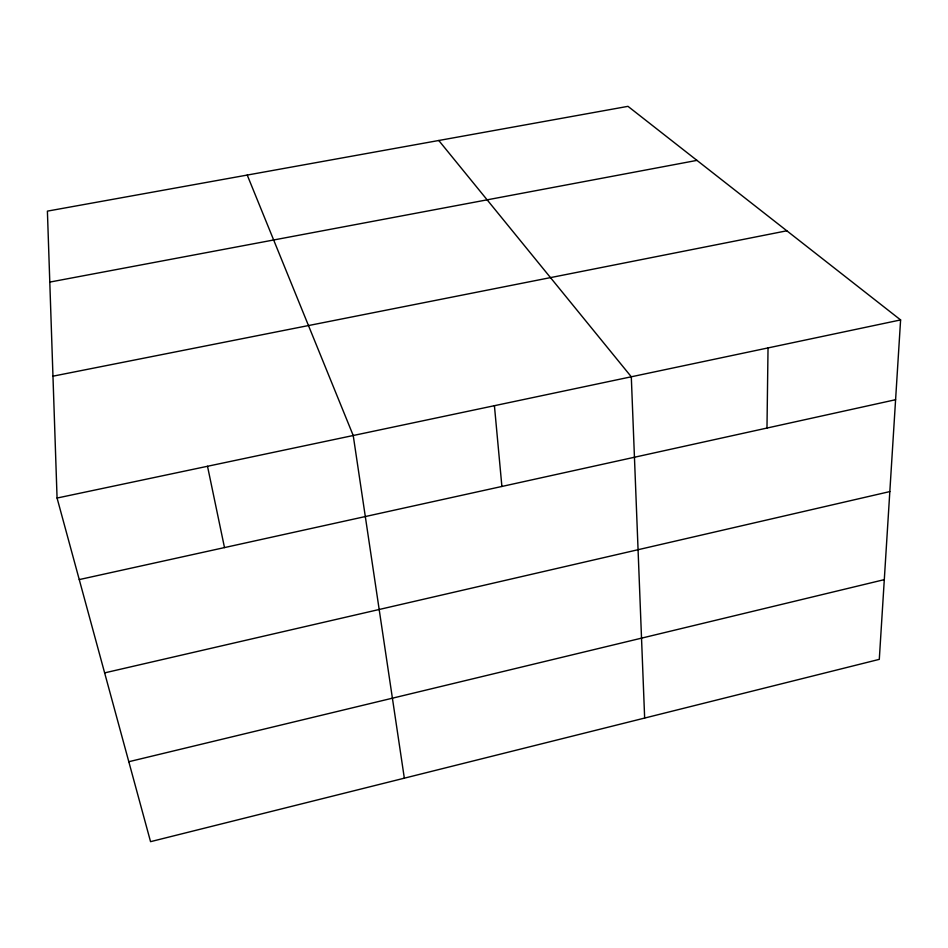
<?xml version="1.0" encoding="UTF-8"?>
<svg xmlns="http://www.w3.org/2000/svg" width="948" height="948" viewBox="0 0 948 948"><rect width="100%" height="100%" fill="white"/><g stroke="black" fill="none" stroke-linecap="round" stroke-linejoin="round"><path stroke-width="1.42" d="M766.979 428.058L768.034 347.928M900.6 319.926L879.294 659.358L150.554 841.658L57.07 498.044L47.4 211.131L627.979 106.342L900.6 319.926L57.07 498.044M128.81 761.718L884.294 579.643M104.636 672.879L889.828 491.585M79.253 579.584L895.587 399.712M52.97 376.178L786.816 230.791M49.794 282.089L696.946 160.378M438.782 140.494L631.297 376.794L644.652 718.051M247.238 175.072L353.225 435.511L404.334 778.166M207.517 466.286L224.498 547.589M494.418 405.697L501.895 486.466"/></g></svg>
